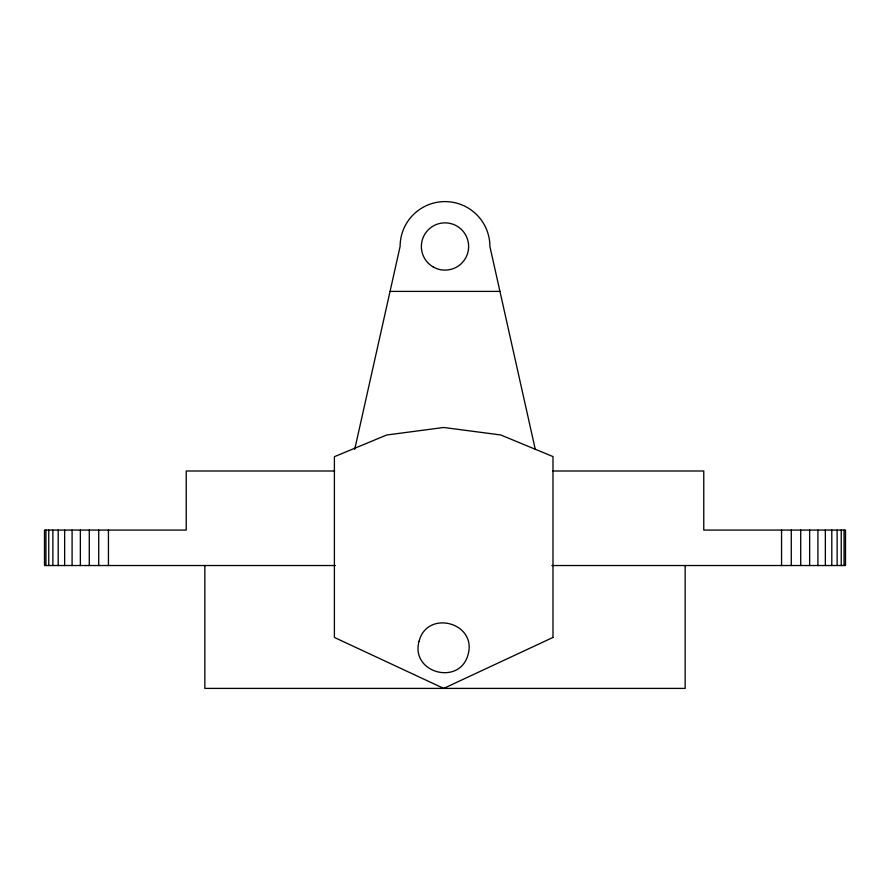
<?xml version="1.0" encoding="UTF-8"?>
<svg xmlns="http://www.w3.org/2000/svg" width="890" height="890" viewBox="0 0 890 890"><rect width="100%" height="100%" fill="white"/><g stroke="black" fill="none" stroke-linecap="round" stroke-linejoin="round"><path stroke-width="1.33" d="M354.709 449.383L400.099 246.497A44.901 44.901 0 0 1 445 201.596A44.901 44.901 0 0 1 489.901 246.497L535.291 449.383M390.054 291.397L499.946 291.397M334.629 470.999L186.233 470.999L186.233 530.073L44.5 530.073L44.5 565.528L335.33 565.528M552.601 470.999L703.768 470.999L703.768 530.073L845.5 530.073L845.5 565.528L551.889 565.528M844.054 530.073L844.054 565.528M841.239 530.073L841.239 565.528M837.123 530.073L837.123 565.528M831.794 530.073L831.794 565.528M825.353 530.073L825.353 565.528M817.91 530.073L817.91 565.528M809.644 530.073L809.644 565.528M800.711 530.073L800.711 565.528M791.277 530.073L791.277 565.528M781.553 530.073L781.553 565.528M685.155 565.528L685.155 688.404L204.845 688.404L204.845 565.528M108.447 530.073L108.447 565.528M98.723 530.073L98.723 565.528M89.289 530.073L89.289 565.528M80.356 530.073L80.356 565.528M72.09 530.073L72.09 565.528M64.647 530.073L64.647 565.528M58.206 530.073L58.206 565.528M52.877 530.073L52.877 565.528M48.761 530.073L48.761 565.528M45.946 530.073L45.946 565.528M419.057 641.223C410.19 672.996 459.919 686.323 468.129 654.373C476.995 622.6 427.267 609.272 419.057 641.223M552.99 637.44L443.687 688.404L334.395 637.44L334.395 456.692L386.672 435.01L443.687 427.478L500.714 434.954L552.99 456.581L552.99 637.44M433.185 266.956A23.63 23.63 0 0 0 468.63 246.497A23.63 23.63 0 0 0 433.185 226.027A23.63 23.63 0 0 0 433.185 266.956"/></g></svg>
